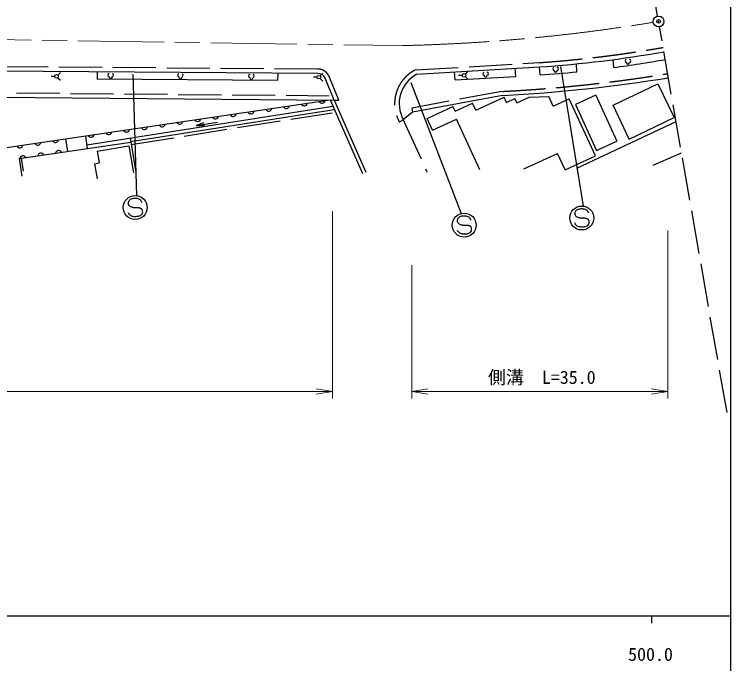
# Model space of a CAD drawing. Units: millimetres, scale not verified. Extents: x 40000 to 680000, y 20000 to 380000.
# Drawn here: x 479317 to 579000, y 198357 to 288723 of the extents above; entities that cross this region are included whole.
import ezdxf
from ezdxf.enums import TextEntityAlignment as Align

# ---------------------------------------------------------------- set-up
doc = ezdxf.new("R2010")
doc.units = ezdxf.units.MM
doc.header["$LTSCALE"] = 1000
doc.header["$PDMODE"] = 32
doc.header["$PDSIZE"] = 500
doc.linetypes.add('CHAIN', pattern=[18.5, 12, -1.5, 3.5, -1.5])
doc.linetypes.add('DASHED', pattern=[7.5, 6, -1.5])
for name, color, linetype, lineweight in [('M-BGD', 7, 'Continuous', 25), ('M-BGD-EXST', 7, 'Continuous', 25), ('M-BMK', 2, 'CHAIN', 13), ('M-BMK-SRVR', 3, 'Continuous', 25), ('M-STR-HTXT', 7, 'Continuous', 13), ('M-TTL-BAND', 7, 'Continuous', 25)]:
    doc.layers.add(name, color=color, linetype=linetype, lineweight=lineweight)
doc.layers.add('M-OTRS', color=6, linetype='Continuous')
doc.styles.add('ＭＳ ゴシック', font='')
doc.styles.get('ＭＳ ゴシック').set_extended_font_data('MS Gothic')

# ---------------------------------------------------------------- blocks, each defined once
blk = doc.blocks.new('open_arrow')
at = {"color": 0, "linetype": 'Continuous', "lineweight": -2}
blk.add_lwpolyline([(7.5, 1.25), (0, 0), (7.5, -1.25)], dxfattribs=at)

msp = doc.modelspace()

# ---------------------------------------------------------------- linework, layer by layer
at = {"layer": 'M-BGD', "linetype": 'DASHED'}
for p, q in [((568839, 288471), (559534, 341710)), ((578492, 233297), (569098, 286994)), ((521517, 281098), (247722, 283079)), ((535113, 280978), (552363, 281999)), ((247147, 279815), (523579, 277399)), ((524483, 276791), (523113, 280080)), ((547157, 277993), (534627, 275658)), ((495564, 270627), (523531, 275014)), ((533448, 274062), (536720, 266794))]:
    msp.add_line(p, q, dxfattribs=at)
at = {"layer": 'M-BGD'}
for p, q in [((521512, 280498), (247718, 282479)), ((562724, 281322), (562648, 282426)), ((535347, 280384), (552399, 281393)), ((549083, 280088), (549007, 281192)), ((552475, 280292), (552399, 281393)), ((557612, 280727), (557536, 281830)), ((490853, 280720), (490845, 279701)), ((515967, 280538), (515959, 279519)), ((540640, 279588), (540564, 280693)), ((247357, 279213), (523830, 276797)), ((515959, 279519), (490845, 279701)), ((523830, 276797), (522559, 279849)), ((540640, 279588), (549083, 280088)), ((562627, 276076), (568884, 279070)), ((568884, 279070), (571138, 274360)), ((547262, 277431), (534731, 275096)), ((543543, 275377), (547466, 277175)), ((547788, 276471), (547466, 277175)), ((549258, 276415), (550974, 277202)), ((550974, 277202), (553674, 277302)), ((554299, 275938), (553674, 277302)), ((560249, 277455), (557421, 276173)), ((560249, 277455), (563145, 271068)), ((459079, 267372), (523260, 276802)), ((523260, 276802), (527745, 266556)), ((523830, 276797), (528221, 266765)), ((523830, 276797), (524483, 276791)), ((540646, 275229), (543096, 276352)), ((543543, 275377), (543096, 276352)), ((547788, 276471), (548982, 277018)), ((549258, 276415), (548982, 277018)), ((554299, 275938), (556543, 276967)), ((560190, 269010), (556543, 276967)), ((557421, 276173), (560317, 269785)), ((489385, 270570), (523637, 275942)), ((495497, 271029), (523841, 275474)), ((534627, 275658), (534731, 275096)), ((536752, 274240), (540345, 275887)), ((540646, 275229), (540345, 275887)), ((564881, 271366), (562627, 276076)), ((534731, 275096), (533448, 274062)), ((537501, 272607), (536752, 274240)), ((537501, 272607), (540860, 274147)), ((544096, 267088), (540860, 274147)), ((564881, 271366), (571138, 274360)), ((504627, 273254), (507589, 273733)), ((532893, 273754), (533448, 274062)), ((557576, 267326), (571408, 273789)), ((486443, 271393), (486699, 269650)), ((489204, 271799), (489460, 270056)), ((495415, 271516), (496223, 266719)), ((479982, 268664), (495511, 270945)), ((490855, 269667), (495273, 270412)), ((495273, 270412), (495904, 266665)), ((560317, 269785), (563145, 271068)), ((490855, 269667), (491128, 268049)), ((550196, 267211), (554898, 269366)), ((555952, 267067), (554898, 269366)), ((568211, 267722), (572168, 269444)), ((479982, 268664), (480341, 266219)), ((480602, 266916), (480337, 268716)), ((555952, 267067), (560190, 269010)), ((490479, 267939), (491128, 268049)), ((490479, 267939), (490838, 265811))]:
    msp.add_line(p, q, dxfattribs=at)
at = {"layer": 'M-BGD', "linetype": 'DASHED'}
for centre, radius, start, end in [((541101, 444882), 163271, 273.95323, 280.05229), ((521551, 279391), 1707, 24.4175, 91.99855), ((537483, 276296), 5247, 116.84101, 208.98616), ((536708, 484658), 206929, 272.91548, 279.32739)]:
    msp.add_arc(centre, radius, start, end, dxfattribs=at)
at = {"layer": 'M-BGD'}
for centre, radius, start, end in [((541101, 444882), 163879, 273.95323, 280.05229), ((541101, 444882), 164983, 277.53094, 280.05229), ((521551, 279391), 1107, 24.4175, 91.99855), ((537483, 276296), 4612, 117.59055, 208.98616), ((541101, 444882), 164983, 273.95323, 275.74355), ((536708, 484658), 207496, 272.91548, 279.32739), ((519658, 276414), 439, 206.85024, 349.86579), ((522131, 276777), 439, 206.85024, 349.86579), ((512237, 275323), 439, 206.85024, 349.86579), ((514711, 275687), 439, 206.85024, 349.86579), ((517184, 276050), 439, 206.85024, 349.86579), ((504817, 274233), 439, 206.85024, 349.86579), ((507291, 274597), 439, 206.85024, 349.86579), ((509764, 274960), 439, 206.85024, 349.86579), ((499870, 273506), 439, 206.85024, 349.86579), ((502344, 273870), 439, 206.85024, 349.86579), ((492450, 272416), 439, 206.85024, 349.86579), ((494923, 272780), 439, 206.85024, 349.86579), ((497397, 273143), 439, 206.85024, 349.86579), ((485030, 271326), 439, 206.85024, 349.86579), ((489976, 272053), 439, 206.85024, 349.86579), ((480083, 270599), 439, 206.85024, 349.86579), ((482556, 270963), 439, 206.85024, 349.86579), ((483009, 268968), 439, 26.85024, 169.86579), ((485483, 269331), 439, 26.85024, 169.86579), ((480536, 268604), 439, 26.85024, 169.86579)]:
    msp.add_arc(centre, radius, start, end, dxfattribs=at)
at = {"layer": 'M-BGD-EXST'}
for p, q in [((555341, 281440), (558492, 262034)), ((485369, 280263), (485727, 280622)), ((495804, 280409), (496296, 263493)), ((521883, 280158), (522242, 280517)), ((541649, 280215), (541142, 280215)), ((542082, 280394), (542440, 280753)), ((484936, 280084), (484429, 280084)), ((485369, 279905), (485727, 279546)), ((521451, 279979), (520944, 279979)), ((521883, 279800), (522242, 279441)), ((534491, 279220), (541499, 261000)), ((542082, 280036), (542440, 279677))]:
    msp.add_line(p, q, dxfattribs=at)
for points in [[(495703, 261893), (495745, 261885), (495787, 261877), (495830, 261869), (495872, 261862), (495914, 261855), (495957, 261849), (495999, 261844), (496042, 261839), (496084, 261836), (496127, 261833), (496162, 261832), (496197, 261831), (496232, 261831), (496268, 261831), (496303, 261832), (496338, 261833), (496373, 261833), (496409, 261834), (496444, 261834), (496479, 261833), (496518, 261832), (496557, 261829), (496596, 261826), (496635, 261822), (496673, 261816), (496697, 261812), (496720, 261807), (496743, 261802), (496765, 261796), (496788, 261789), (496808, 261783), (496828, 261775), (496847, 261768), (496867, 261759), (496886, 261750), (496906, 261741), (496915, 261736), (496925, 261731), (496934, 261726), (496943, 261720), (496952, 261714), (496961, 261708), (496970, 261702), (496978, 261695), (496990, 261685), (497001, 261675), (497006, 261670), (497011, 261665), (497017, 261659), (497022, 261654), (497027, 261648), (497032, 261643)], [(495285, 260931), (495277, 260944), (495268, 260957), (495260, 260970), (495252, 260983), (495245, 260996), (495238, 261009), (495231, 261022), (495225, 261036), (495220, 261050), (495216, 261064), (495214, 261073), (495212, 261081), (495210, 261090), (495208, 261099), (495207, 261107)], [(557832, 260441), (557874, 260433), (557916, 260425), (557959, 260417), (558001, 260410), (558043, 260403), (558086, 260397), (558128, 260392), (558171, 260387), (558213, 260384), (558256, 260381), (558291, 260380), (558326, 260379), (558361, 260379), (558397, 260380), (558432, 260380), (558467, 260381), (558502, 260381), (558538, 260382), (558573, 260382), (558608, 260381), (558647, 260380), (558686, 260377), (558725, 260374), (558764, 260370), (558802, 260364), (558826, 260360), (558849, 260355), (558872, 260350), (558894, 260344), (558917, 260337), (558937, 260331), (558957, 260323), (558976, 260316), (558996, 260307), (559015, 260299), (559035, 260289), (559044, 260284), (559054, 260279), (559063, 260274), (559072, 260268), (559081, 260262), (559090, 260256), (559099, 260250), (559107, 260243), (559119, 260233), (559130, 260223), (559135, 260218), (559141, 260213), (559146, 260207), (559151, 260202), (559156, 260196), (559162, 260191)], [(541478, 259447), (541520, 259440), (541563, 259432), (541605, 259424), (541647, 259417), (541690, 259410), (541732, 259404), (541774, 259398), (541817, 259394), (541859, 259390), (541902, 259388), (541937, 259386), (541972, 259386), (542008, 259386), (542043, 259386), (542078, 259387), (542113, 259387), (542149, 259388), (542184, 259388), (542219, 259388), (542254, 259388), (542293, 259386), (542332, 259384), (542371, 259381), (542410, 259376), (542449, 259371), (542472, 259366), (542495, 259362), (542518, 259357), (542541, 259351), (542563, 259344), (542583, 259337), (542603, 259330), (542623, 259322), (542642, 259314), (542661, 259305), (542681, 259296), (542690, 259291), (542700, 259285), (542709, 259280), (542719, 259275), (542728, 259269), (542736, 259263), (542745, 259256), (542754, 259250), (542765, 259240), (542776, 259230), (542781, 259224), (542787, 259219), (542792, 259214), (542797, 259208), (542803, 259203), (542808, 259197)], [(557414, 259479), (557406, 259492), (557397, 259505), (557389, 259518), (557381, 259531), (557374, 259544), (557367, 259557), (557360, 259571), (557354, 259584), (557349, 259598), (557345, 259612), (557343, 259621), (557341, 259629), (557339, 259638), (557337, 259647), (557336, 259655)], [(541060, 258486), (541052, 258499), (541044, 258511), (541036, 258524), (541028, 258537), (541020, 258550), (541013, 258564), (541007, 258577), (541001, 258591), (540996, 258605), (540991, 258619), (540989, 258627), (540987, 258636), (540985, 258645), (540984, 258653), (540982, 258662)]]:
    msp.add_lwpolyline(points, dxfattribs=at)
for centre, radius in [((485190, 280084), 254), ((521704, 279979), 254), ((541903, 280215), 254), ((496146, 261833), 1667), ((558275, 260381), 1667), ((541922, 259388), 1667)]:
    msp.add_circle(centre, radius, dxfattribs=at)
for centre, radius, start, end in [((564536, 282238), 236, 109.56481, 250.43519), ((564848, 282238), 236, 289.56481, 70.43519), ((554483, 281138), 236, 109.56481, 250.43519), ((554795, 281138), 236, 289.56481, 70.43519), ((564692, 282030), 236, 183.27315, 356.72685), ((492585, 280246), 236, 109.56481, 250.43519), ((492898, 280246), 236, 289.56481, 70.43519), ((502284, 280235), 236, 109.56481, 250.43519), ((502596, 280235), 236, 289.56481, 70.43519), ((512149, 280146), 236, 109.56481, 250.43519), ((512461, 280146), 236, 289.56481, 70.43519), ((544733, 280456), 236, 109.56481, 250.43519), ((544889, 280247), 236, 183.27315, 356.72685), ((545046, 280456), 236, 289.56481, 70.43519), ((554639, 280930), 236, 183.27315, 356.72685), ((492742, 280037), 236, 183.27315, 356.72685), ((502440, 280026), 236, 183.27315, 356.72685), ((512305, 279937), 236, 183.27315, 356.72685), ((495662, 262465), 497, 172.36814, 193.72008), ((495647, 262453), 484, 150.0708, 170.82171), ((495661, 262465), 496, 193.7824, 222.17001), ((495936, 262284), 819, 135.15085, 149.93667), ((495772, 262461), 578, 114.63796, 136.08554), ((495941, 262090), 986, 100.05395, 114.52623), ((496090, 261269), 1820, 90.54544, 100.1869), ((496122, 260995), 2095, 82.47698, 91.3279), ((496245, 261899), 1182, 69.27414, 82.6429), ((496416, 262351), 698, 50.33996, 69.2792), ((496427, 262382), 668, 40.39427, 49.36849), ((496293, 262231), 869, 31.07407, 42.21432), ((496768, 262518), 313, 15.48494, 31.07407), ((496905, 262564), 169, 353.24514, 12.74605), ((495843, 262631), 742, 222.25697, 242.81644), ((495996, 262936), 1084, 242.95506, 254.28289), ((496604, 261256), 578, 0.82024, 42.03911), ((496599, 261243), 582, 338.2637, 2.05452), ((557776, 261001), 484, 150.0708, 170.82171), ((558065, 260832), 819, 135.15085, 149.93667), ((557901, 261009), 578, 114.63796, 136.08554), ((558070, 260638), 986, 100.05395, 114.52623), ((558219, 259817), 1820, 90.54544, 100.1869), ((558251, 259543), 2095, 82.47698, 91.3279), ((558374, 260447), 1182, 69.27414, 82.6429), ((558545, 260899), 698, 50.33996, 69.2792), ((558556, 260930), 668, 40.39427, 49.36849), ((558422, 260779), 869, 31.07407, 42.21432), ((558897, 261066), 313, 15.48494, 31.07407), ((495875, 261391), 748, 217.94831, 228.20445), ((495888, 261426), 783, 229.12381, 248.26742), ((496047, 261826), 1214, 248.31346, 261.14941), ((496172, 262646), 2043, 261.2217, 270.98278), ((496202, 262724), 2120, 270.15164, 279.41634), ((496352, 261808), 1192, 279.49367, 291.46503), ((496527, 261363), 714, 291.45807, 309.06252), ((496612, 261250), 573, 309.52638, 337.1503), ((541422, 260007), 484, 150.0708, 170.82171), ((541712, 259839), 819, 135.15085, 149.93667), ((541548, 260016), 578, 114.63796, 136.08554), ((541716, 259644), 986, 100.05395, 114.52623), ((541866, 258823), 1820, 90.54544, 100.1869), ((541897, 258549), 2095, 82.47698, 91.3279), ((542020, 259454), 1182, 69.27414, 82.6429), ((542191, 259906), 698, 50.33996, 69.2792), ((542202, 259937), 668, 40.39427, 49.36849), ((542068, 259786), 869, 31.07407, 42.21432), ((542544, 260072), 313, 15.48494, 31.07407), ((557791, 261013), 497, 172.36814, 193.72008), ((557790, 261013), 496, 193.7824, 222.17001), ((557972, 261179), 742, 222.25697, 242.81644), ((558125, 261484), 1084, 242.95506, 254.28289), ((558733, 259804), 578, 0.82024, 42.03911), ((559034, 261112), 169, 353.24514, 12.74605), ((541437, 260019), 497, 172.36814, 193.72008), ((541436, 260020), 496, 193.7824, 222.17001), ((541618, 260186), 742, 222.25697, 242.81644), ((541772, 260491), 1084, 242.95506, 254.28289), ((542379, 258810), 578, 0.82024, 42.03911), ((542681, 260119), 169, 353.24514, 12.74605), ((558004, 259939), 748, 217.94831, 228.20445), ((558017, 259974), 783, 229.12381, 248.26742), ((558176, 260374), 1214, 248.31346, 261.14941), ((558301, 261194), 2043, 261.2217, 270.98278), ((558331, 261272), 2120, 270.15164, 279.41634), ((558481, 260356), 1192, 279.49367, 291.46503), ((558656, 259911), 714, 291.45807, 309.06252), ((558741, 259798), 573, 309.52638, 337.1503), ((558729, 259791), 582, 338.2637, 2.05452), ((541650, 258946), 748, 217.94831, 228.20445), ((541664, 258980), 783, 229.12381, 248.26742), ((541822, 259381), 1214, 248.31346, 261.14941), ((541947, 260201), 2043, 261.2217, 270.98278), ((541977, 260278), 2120, 270.15164, 279.41634), ((542127, 259362), 1192, 279.49367, 291.46503), ((542302, 258918), 714, 291.45807, 309.06252), ((542388, 258805), 573, 309.52638, 337.1503), ((542375, 258797), 582, 338.2637, 2.05452)]:
    msp.add_arc(centre, radius, start, end, dxfattribs=at)
at = {"layer": 'M-BMK'}
msp.add_line((469656, 285307), (533349, 284373), dxfattribs=at)
msp.add_arc((527669, 535083), 250775, 271.29768, 279.30764, dxfattribs=at)
at = {"layer": 'M-BMK-SRVR'}
msp.add_circle((568968, 287733), 750, dxfattribs=at)
at = {"layer": 'M-OTRS'}
msp.add_point((568968, 287733), dxfattribs=at)
at = {"layer": 'M-STR-HTXT'}
for p, q in [((523579, 261276), (523579, 235243)), ((570246, 258623), (570246, 235243)), ((534627, 253817), (534627, 235243)), ((247147, 236243), (523579, 236243)), ((534627, 236243), (570246, 236243))]:
    msp.add_line(p, q, dxfattribs=at)
at = {"layer": 'M-TTL-BAND'}
for p, q in [((579000, 20000), (579000, 370000)), ((40000, 205000), (579000, 205000)), ((568000, 205000), (568000, 204000))]:
    msp.add_line(p, q, dxfattribs=at)

# ---------------------------------------------------------------- block references
at = {"layer": 'M-BGD', "xscale": 150, "yscale": 150, "rotation": 9.2}
msp.add_blockref('open_arrow', (504627, 273254), dxfattribs=at)
at = {"layer": 'M-STR-HTXT', "xscale": 300, "yscale": 300, "rotation": 180}
for p in [(523579, 236243), (570246, 236243)]:
    msp.add_blockref('open_arrow', p, dxfattribs=at)
at = {"layer": 'M-STR-HTXT', "xscale": 300, "yscale": 300}
msp.add_blockref('open_arrow', (534627, 236243), dxfattribs=at)

# ---------------------------------------------------------------- texts
at = {"layer": 'M-STR-HTXT', "style": 'ＭＳ ゴシック'}
msp.add_text('側溝\u3000L=35.0', height=1833, dxfattribs=at).set_placement((552716, 236743), align=Align.BOTTOM_CENTER)
at = {"layer": 'M-TTL-BAND', "style": 'ＭＳ ゴシック'}
msp.add_text('500.0', height=1833, dxfattribs=at).set_placement((567844, 198195), align=Align.BOTTOM_CENTER)

doc.saveas('drawing.dxf')
